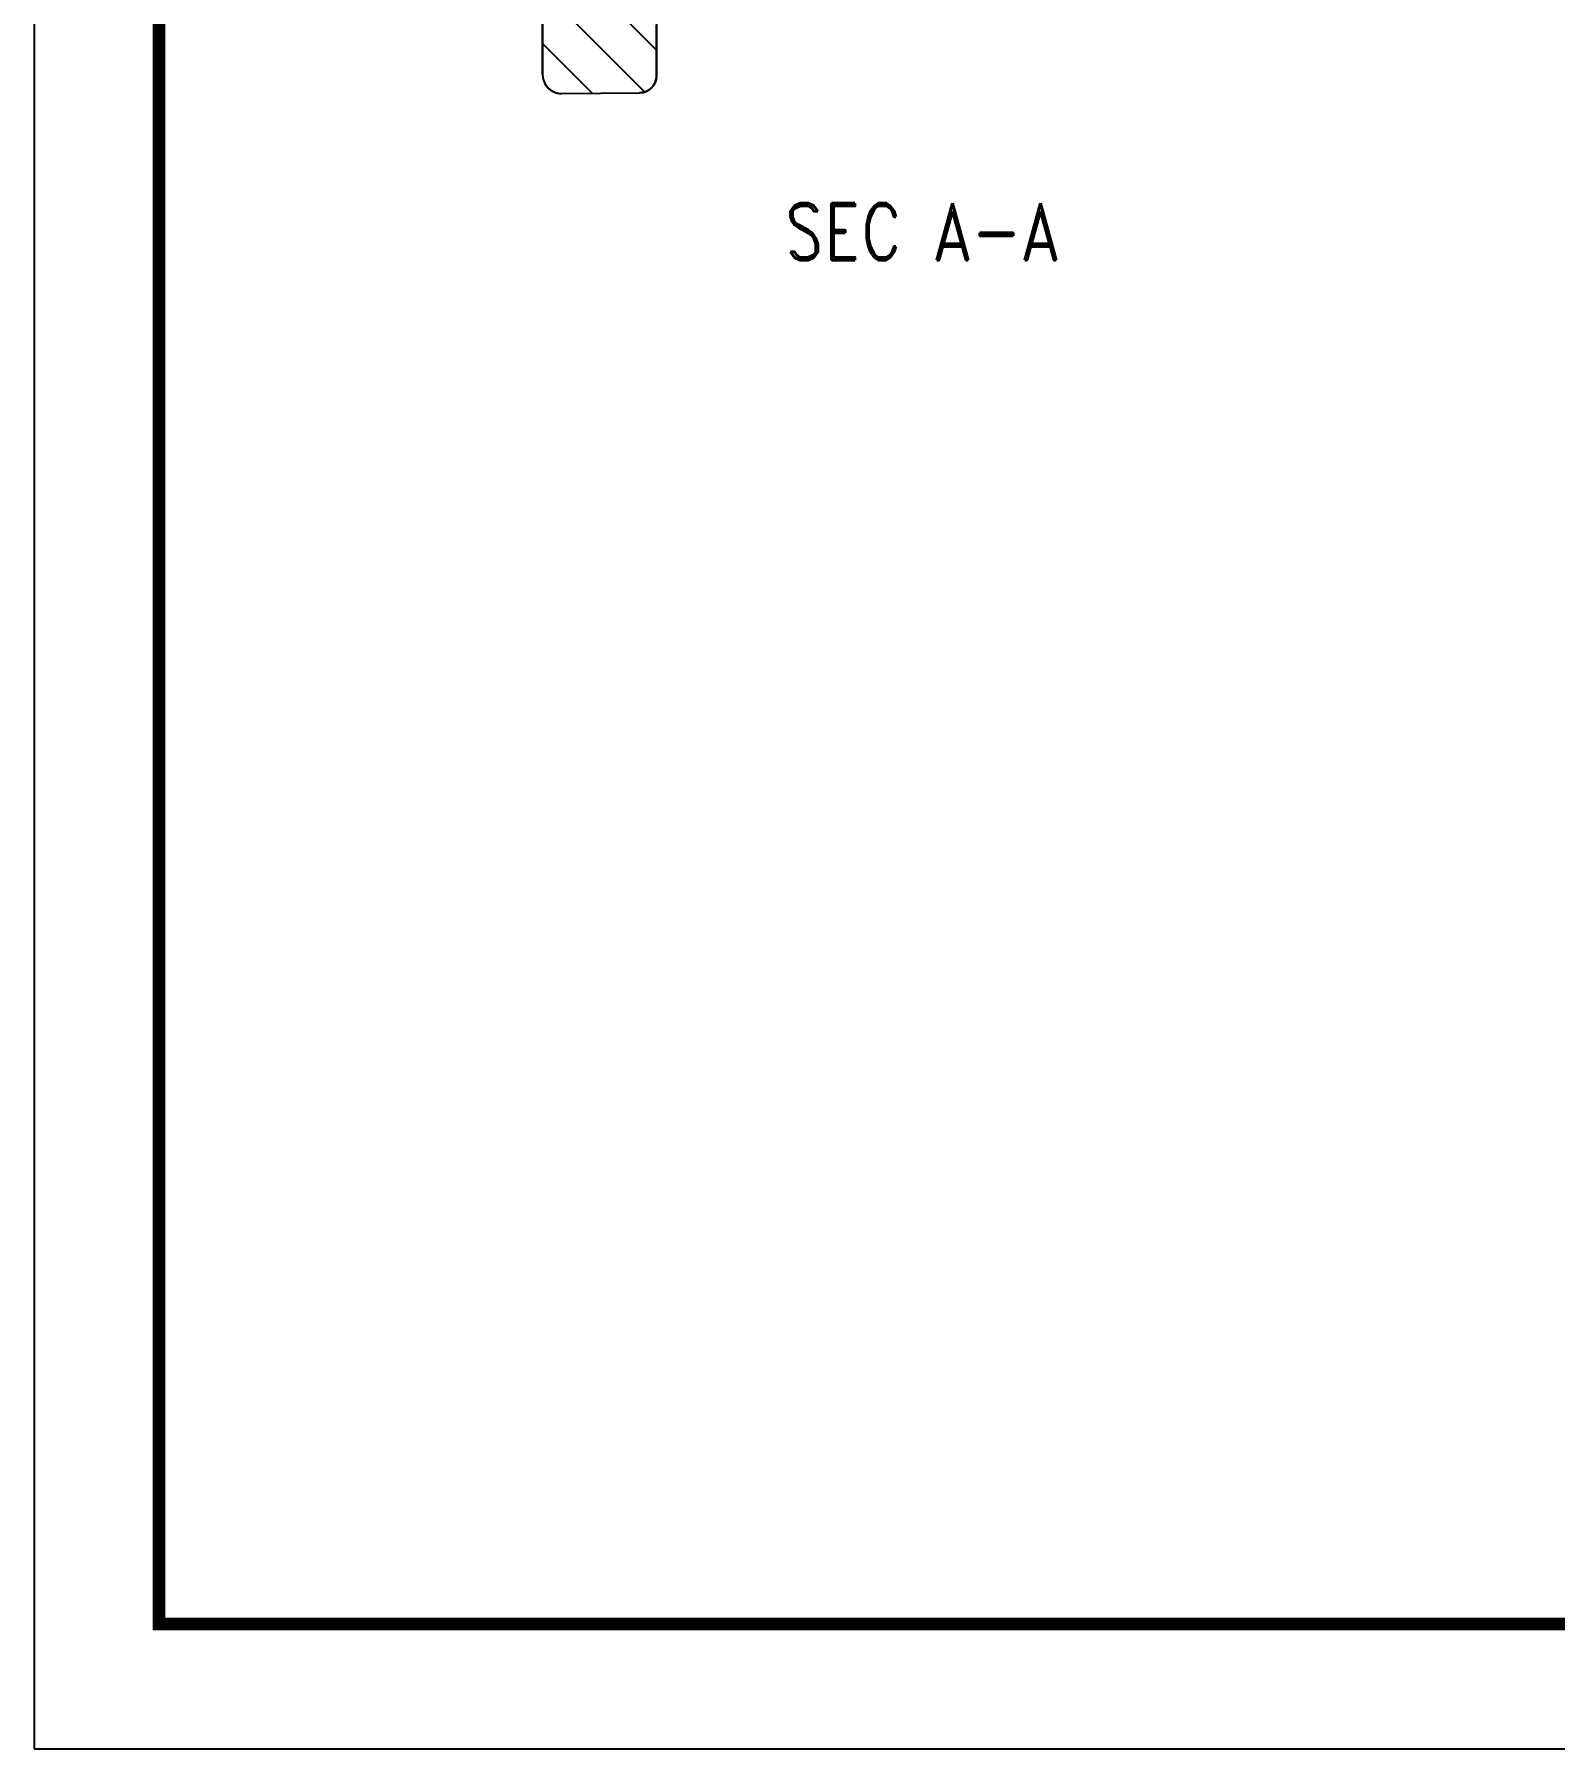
# Model space of a CAD drawing. Header units: millimetres. Extents: x 1786 to 2648, y -2492 to -1928.
# Drawn here: x 2457.1 to 2497.14, y -2491.88 to -2446.74 of the extents above; entities that cross this region are included whole.
import ezdxf
from ezdxf.enums import TextEntityAlignment as Align

# ---------------------------------------------------------------- set-up
doc = ezdxf.new("R2010")
doc.units = ezdxf.units.MM
doc.layers.add('from', color=7, linetype='Continuous')
doc.layers.add('hatch', color=56, linetype='Continuous', lineweight=9)
doc.styles.add('LongTou', font='romand.shx', dxfattribs={"width": 0.8, "bigfont": 'whgdtxt.shx'})

msp = doc.modelspace()

# ---------------------------------------------------------------- linework, layer by layer
at = {"color": 7, "linetype": 'Continuous'}
for p, q in [((2470.483, -2372.801, 0), (2470.483, -2447.801, 0)), ((2473.483, -2438.249, 0), (2473.483, -2447.833, 0)), ((2470.483, -2447.801, 0), (2470.483, -2445.951, 0)), ((2473.483, -2447.833, 0), (2473.483, -2446.495, 0)), ((2470.987, -2448.301, 0), (2473.037, -2448.283, 0)), ((2470.987, -2448.301, 0), (2473.037, -2448.283, 0))]:
    msp.add_line(p, q, dxfattribs=at)
at = {"color": 40, "linetype": 'Continuous'}
for p, q in [((2470.869, -2445.958, 0), (2473.172, -2448.261, 0)), ((2472.308, -2445.983, 0), (2473.483, -2447.158, 0)), ((2470.483, -2446.986, 0), (2471.791, -2448.294, 0))]:
    msp.add_line(p, q, dxfattribs=at)
at = {"color": 7, "linetype": 'Continuous'}
for centre, radius, start, end in [((2470.983, -2447.801, 0), 0.5, 180, 270.5), ((2473.033, -2447.833, 0), 0.45, 270.5, 0)]:
    msp.add_arc(centre, radius, start, end, dxfattribs=at)
at = {"color": 7, "linetype": 'Continuous', "start_tangent": (0, -1)}
for points, end_tangent in [([(2470.483, -2447.801, 0), (2470.483, -2447.807, 0), (2470.483, -2447.812, 0), (2470.483, -2447.818, 0), (2470.484, -2447.823, 0), (2470.484, -2447.829, 0), (2470.484, -2447.835, 0), (2470.485, -2447.84, 0), (2470.485, -2447.846, 0), (2470.486, -2447.852, 0), (2470.486, -2447.858, 0), (2470.487, -2447.863, 0), (2470.488, -2447.869, 0), (2470.489, -2447.875, 0), (2470.489, -2447.881, 0), (2470.49, -2447.887, 0), (2470.491, -2447.892, 0), (2470.493, -2447.898, 0), (2470.494, -2447.904, 0), (2470.495, -2447.91, 0), (2470.496, -2447.916, 0), (2470.498, -2447.922, 0), (2470.499, -2447.928, 0), (2470.501, -2447.933, 0), (2470.503, -2447.939, 0), (2470.504, -2447.945, 0), (2470.506, -2447.951, 0), (2470.508, -2447.957, 0), (2470.51, -2447.963, 0), (2470.512, -2447.969, 0), (2470.514, -2447.974, 0), (2470.516, -2447.98, 0), (2470.519, -2447.986, 0), (2470.521, -2447.992, 0), (2470.523, -2447.998, 0), (2470.526, -2448.003, 0), (2470.528, -2448.009, 0), (2470.531, -2448.015, 0), (2470.534, -2448.02, 0), (2470.537, -2448.026, 0), (2470.539, -2448.032, 0), (2470.542, -2448.037, 0), (2470.546, -2448.043, 0), (2470.549, -2448.049, 0), (2470.552, -2448.054, 0), (2470.555, -2448.06, 0), (2470.558, -2448.065, 0), (2470.562, -2448.071, 0), (2470.565, -2448.076, 0), (2470.569, -2448.081, 0), (2470.573, -2448.087, 0), (2470.576, -2448.092, 0), (2470.58, -2448.097, 0), (2470.584, -2448.102, 0), (2470.588, -2448.107, 0), (2470.592, -2448.113, 0), (2470.596, -2448.118, 0), (2470.6, -2448.123, 0), (2470.604, -2448.128, 0), (2470.609, -2448.132, 0), (2470.613, -2448.137, 0), (2470.617, -2448.142, 0), (2470.622, -2448.147, 0), (2470.626, -2448.152, 0), (2470.631, -2448.156, 0), (2470.636, -2448.161, 0), (2470.64, -2448.165, 0), (2470.645, -2448.17, 0), (2470.65, -2448.174, 0), (2470.655, -2448.178, 0), (2470.66, -2448.183, 0), (2470.665, -2448.187, 0), (2470.67, -2448.191, 0), (2470.675, -2448.195, 0), (2470.68, -2448.199, 0), (2470.685, -2448.203, 0), (2470.69, -2448.207, 0), (2470.696, -2448.21, 0), (2470.701, -2448.214, 0), (2470.706, -2448.218, 0), (2470.712, -2448.221, 0), (2470.717, -2448.225, 0), (2470.723, -2448.228, 0), (2470.728, -2448.231, 0), (2470.734, -2448.234, 0), (2470.739, -2448.238, 0), (2470.745, -2448.241, 0), (2470.751, -2448.244, 0), (2470.756, -2448.247, 0), (2470.762, -2448.249, 0), (2470.768, -2448.252, 0), (2470.773, -2448.255, 0), (2470.779, -2448.258, 0), (2470.785, -2448.26, 0), (2470.791, -2448.263, 0), (2470.796, -2448.265, 0), (2470.802, -2448.267, 0), (2470.808, -2448.269, 0), (2470.814, -2448.272, 0), (2470.82, -2448.274, 0), (2470.826, -2448.276, 0), (2470.831, -2448.278, 0), (2470.837, -2448.279, 0), (2470.843, -2448.281, 0), (2470.849, -2448.283, 0), (2470.855, -2448.284, 0), (2470.861, -2448.286, 0), (2470.867, -2448.287, 0), (2470.873, -2448.289, 0), (2470.878, -2448.29, 0), (2470.884, -2448.291, 0), (2470.89, -2448.292, 0), (2470.896, -2448.293, 0), (2470.902, -2448.294, 0), (2470.908, -2448.295, 0), (2470.913, -2448.296, 0), (2470.919, -2448.297, 0), (2470.925, -2448.298, 0), (2470.931, -2448.298, 0), (2470.937, -2448.299, 0), (2470.942, -2448.299, 0), (2470.948, -2448.3, 0), (2470.954, -2448.3, 0), (2470.959, -2448.3, 0), (2470.965, -2448.301, 0), (2470.971, -2448.301, 0), (2470.976, -2448.301, 0), (2470.982, -2448.301, 0), (2470.987, -2448.301, 0)], (0.999962, 0.008727)), ([(2473.483, -2447.833, 0), (2473.483, -2447.838, 0), (2473.483, -2447.843, 0), (2473.483, -2447.848, 0), (2473.483, -2447.853, 0), (2473.482, -2447.858, 0), (2473.482, -2447.863, 0), (2473.482, -2447.868, 0), (2473.481, -2447.873, 0), (2473.481, -2447.879, 0), (2473.48, -2447.884, 0), (2473.48, -2447.889, 0), (2473.479, -2447.894, 0), (2473.478, -2447.899, 0), (2473.477, -2447.904, 0), (2473.477, -2447.909, 0), (2473.476, -2447.915, 0), (2473.475, -2447.92, 0), (2473.474, -2447.925, 0), (2473.472, -2447.93, 0), (2473.471, -2447.936, 0), (2473.47, -2447.941, 0), (2473.469, -2447.946, 0), (2473.467, -2447.951, 0), (2473.466, -2447.956, 0), (2473.464, -2447.962, 0), (2473.463, -2447.967, 0), (2473.461, -2447.972, 0), (2473.459, -2447.977, 0), (2473.458, -2447.982, 0), (2473.456, -2447.988, 0), (2473.454, -2447.993, 0), (2473.452, -2447.998, 0), (2473.45, -2448.003, 0), (2473.448, -2448.008, 0), (2473.445, -2448.013, 0), (2473.443, -2448.019, 0), (2473.441, -2448.024, 0), (2473.438, -2448.029, 0), (2473.436, -2448.034, 0), (2473.433, -2448.039, 0), (2473.431, -2448.044, 0), (2473.428, -2448.049, 0), (2473.425, -2448.054, 0), (2473.422, -2448.059, 0), (2473.42, -2448.064, 0), (2473.417, -2448.069, 0), (2473.414, -2448.073, 0), (2473.41, -2448.078, 0), (2473.407, -2448.083, 0), (2473.404, -2448.088, 0), (2473.401, -2448.092, 0), (2473.397, -2448.097, 0), (2473.394, -2448.102, 0), (2473.391, -2448.106, 0), (2473.387, -2448.111, 0), (2473.383, -2448.115, 0), (2473.38, -2448.12, 0), (2473.376, -2448.124, 0), (2473.372, -2448.129, 0), (2473.369, -2448.133, 0), (2473.365, -2448.137, 0), (2473.361, -2448.142, 0), (2473.357, -2448.146, 0), (2473.353, -2448.15, 0), (2473.349, -2448.154, 0), (2473.344, -2448.158, 0), (2473.34, -2448.162, 0), (2473.336, -2448.166, 0), (2473.332, -2448.17, 0), (2473.327, -2448.174, 0), (2473.323, -2448.177, 0), (2473.318, -2448.181, 0), (2473.314, -2448.185, 0), (2473.309, -2448.188, 0), (2473.305, -2448.192, 0), (2473.3, -2448.195, 0), (2473.296, -2448.199, 0), (2473.291, -2448.202, 0), (2473.286, -2448.205, 0), (2473.281, -2448.208, 0), (2473.277, -2448.212, 0), (2473.272, -2448.215, 0), (2473.267, -2448.218, 0), (2473.262, -2448.221, 0), (2473.257, -2448.223, 0), (2473.252, -2448.226, 0), (2473.247, -2448.229, 0), (2473.242, -2448.232, 0), (2473.237, -2448.234, 0), (2473.232, -2448.237, 0), (2473.227, -2448.239, 0), (2473.222, -2448.242, 0), (2473.217, -2448.244, 0), (2473.212, -2448.246, 0), (2473.207, -2448.248, 0), (2473.202, -2448.25, 0), (2473.196, -2448.252, 0), (2473.191, -2448.254, 0), (2473.186, -2448.256, 0), (2473.181, -2448.258, 0), (2473.176, -2448.26, 0), (2473.17, -2448.262, 0), (2473.165, -2448.263, 0), (2473.16, -2448.265, 0), (2473.155, -2448.266, 0), (2473.15, -2448.268, 0), (2473.144, -2448.269, 0), (2473.139, -2448.27, 0), (2473.134, -2448.272, 0), (2473.129, -2448.273, 0), (2473.124, -2448.274, 0), (2473.118, -2448.275, 0), (2473.113, -2448.276, 0), (2473.108, -2448.277, 0), (2473.103, -2448.278, 0), (2473.098, -2448.278, 0), (2473.093, -2448.279, 0), (2473.087, -2448.28, 0), (2473.082, -2448.28, 0), (2473.077, -2448.281, 0), (2473.072, -2448.281, 0), (2473.067, -2448.282, 0), (2473.062, -2448.282, 0), (2473.057, -2448.283, 0), (2473.052, -2448.283, 0), (2473.047, -2448.283, 0), (2473.042, -2448.283, 0), (2473.037, -2448.283, 0)], (-0.999962, -0.008727))]:
    msp.add_spline(points, degree=3, dxfattribs=dict(at, end_tangent=end_tangent))
at = {"layer": 'from', "elevation": 0}
msp.add_lwpolyline([(2457.096, -2491.884), (2647.717, -2491.884), (2647.717, -2359.419), (2457.096, -2359.419)], close=True, dxfattribs=at)
at = {"layer": 'from', "const_width": 0.329, "elevation": 0}
msp.add_lwpolyline([(2460.382, -2488.598), (2460.382, -2362.704), (2644.432, -2362.704), (2644.432, -2488.598), (2460.382, -2488.598)], dxfattribs=at)

# ---------------------------------------------------------------- texts
at = {"layer": 'hatch', "color": 6, "style": 'LongTou', "width": 0.8}
msp.add_text('SEC A-A', height=1.5, dxfattribs=at).set_placement((2480.483, -2451.937, 0), align=Align.MIDDLE)

doc.saveas('drawing.dxf')
